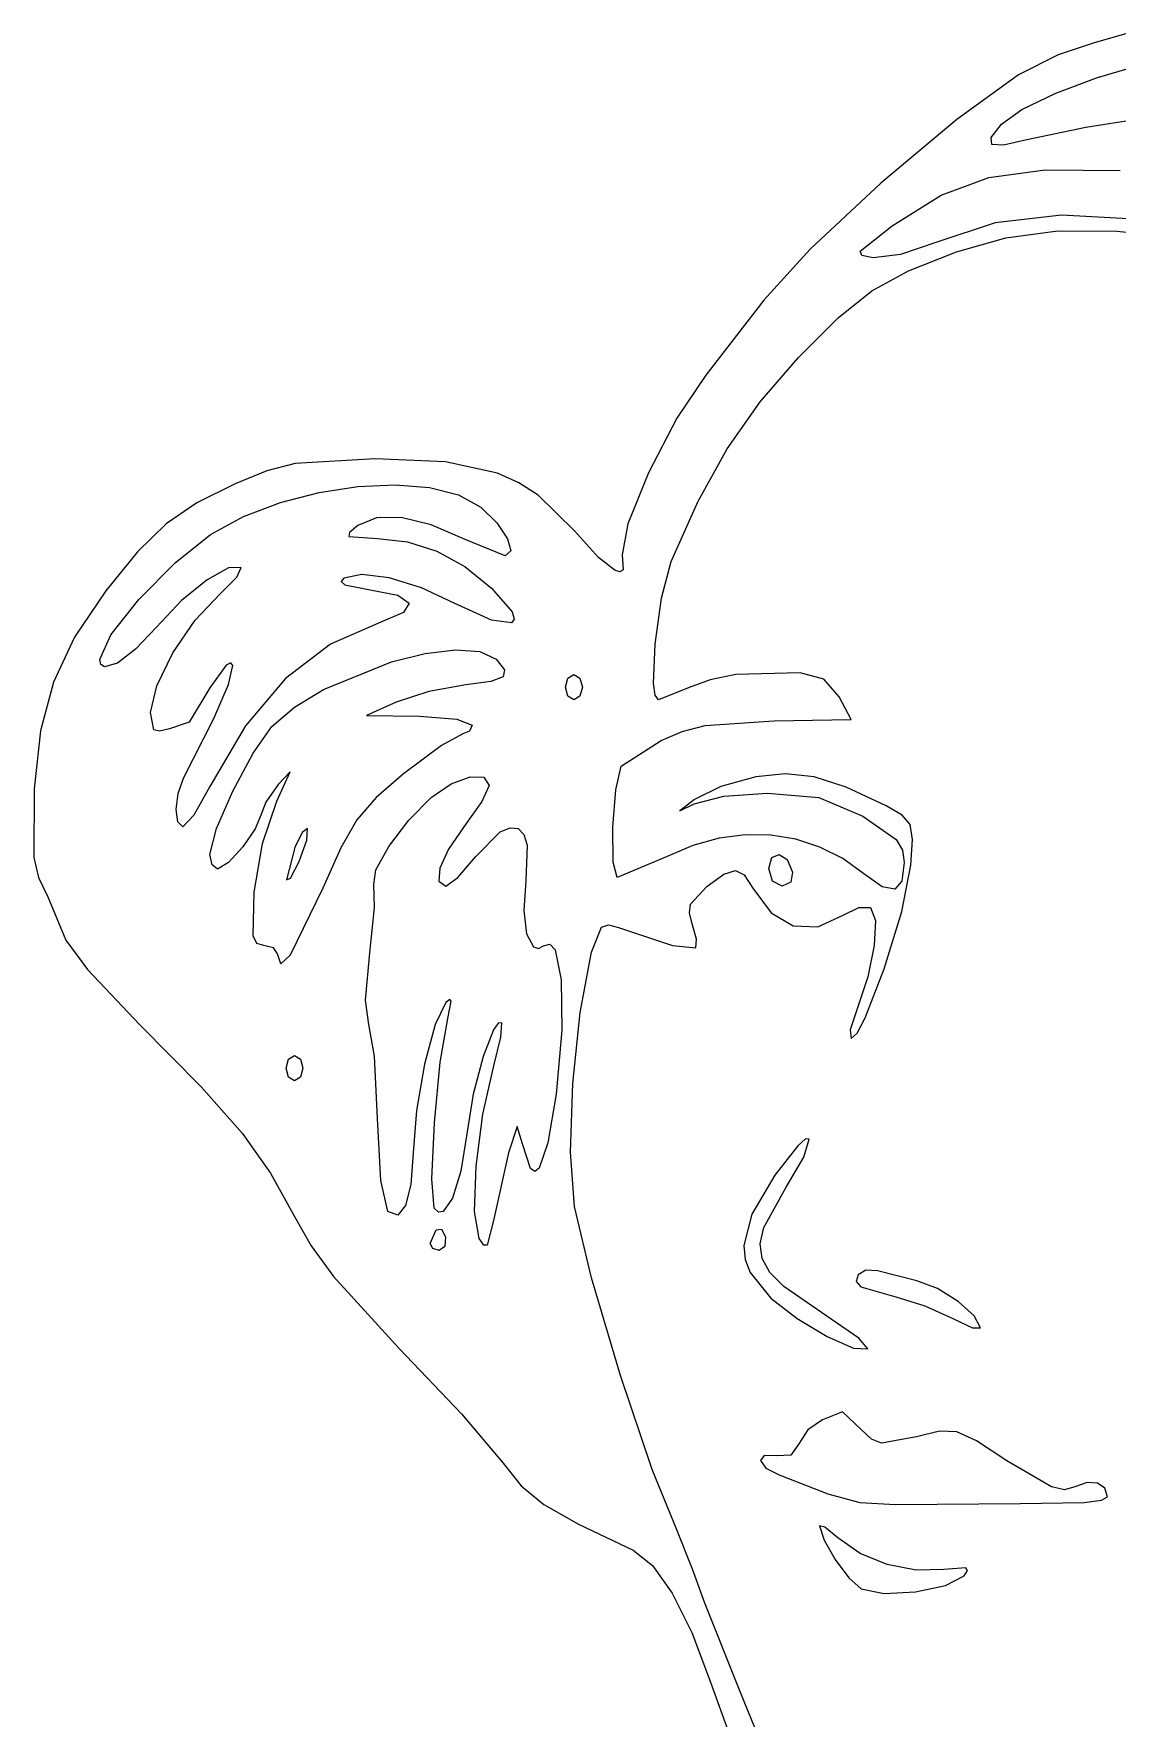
# Model space of a CAD drawing. Extents: x 1 to 122, y 1 to 158.
# Drawn here: x 1.1 to 46.3, y 72.9 to 143.1 of the extents above; entities that cross this region are included whole.
import ezdxf

# ---------------------------------------------------------------- set-up
doc = ezdxf.new("R2010")
doc.units = 0

msp = doc.modelspace()

# ---------------------------------------------------------------- linework, layer by layer
at = {"layer": 'Layer 1'}
for p, q in [((45.311865, 142.722328), (43.811279, 142.224426)), ((46.631078, 143.102711), (45.311865, 142.722328)), ((43.811279, 142.224426), (42.156971, 141.38918)), ((45.448654, 141.282173), (47.246852, 141.800167)), ((42.156971, 141.38918), (39.582171, 139.527604)), ((43.712369, 140.627224), (45.448654, 141.282173)), ((42.292261, 139.943237), (43.712369, 140.627224)), ((41.442596, 139.338129), (42.292261, 139.943237)), ((48.330586, 139.718071), (44.955559, 139.200546)), ((39.582171, 139.527604), (36.422344, 136.872475)), ((41.020315, 138.77703), (41.442596, 139.338129)), ((44.955559, 139.200546), (42.505868, 138.686195)), ((41.041443, 138.4908), (41.020315, 138.77703)), ((41.528966, 138.465251), (41.041443, 138.4908)), ((42.505868, 138.686195), (41.528966, 138.465251)), ((36.422344, 136.872475), (33.47597, 134.129637)), ((38.928903, 136.373046), (40.920264, 137.116377)), ((40.920264, 137.116377), (43.271656, 137.427709)), ((43.271656, 137.427709), (46.390307, 137.405964)), ((36.890348, 135.098796), (38.928903, 136.373046)), ((43.947893, 135.538798), (41.177973, 135.219677)), ((47.232493, 135.369365), (43.947893, 135.538798)), ((35.561786, 134.038566), (36.890348, 135.098796)), ((41.177973, 135.219677), (38.704685, 134.406645)), ((41.627126, 134.603077), (43.788702, 134.886071)), ((43.788702, 134.886071), (46.246544, 134.875642)), ((46.246544, 134.875642), (49.191717, 134.583034)), ((33.47597, 134.129637), (31.541528, 132.004933)), ((35.629575, 133.858213), (35.561786, 134.038566)), ((38.704685, 134.406645), (37.243259, 133.910904)), ((39.570755, 134.015415), (41.627126, 134.603077)), ((36.101184, 133.769175), (35.629575, 133.858213)), ((37.243259, 133.910904), (36.101184, 133.769175)), ((37.566271, 133.225219), (39.570755, 134.015415)), ((36.051001, 132.395237), (37.566271, 133.225219)), ((31.541528, 132.004933), (29.128174, 128.886728)), ((34.649106, 131.274148), (36.051001, 132.395237)), ((32.984743, 129.610628), (34.649106, 131.274148)), ((31.390837, 127.772247), (32.984743, 129.610628)), ((29.128174, 128.886728), (27.924495, 127.089528)), ((30.021496, 125.818177), (31.390837, 127.772247)), ((27.924495, 127.089528), (26.740396, 124.807247)), ((28.808127, 123.638549), (30.021496, 125.818177)), ((10.848205, 124.89575), (9.525006, 124.360233)), ((12.028892, 125.205578), (10.848205, 124.89575)), ((15.345843, 125.394226), (12.028892, 125.205578)), ((18.286518, 125.272374), (15.345843, 125.394226)), ((20.45861, 124.800941), (18.286518, 125.272374)), ((9.525006, 124.360233), (7.922005, 123.565513)), ((13.018304, 123.995607), (14.63795, 124.245492)), ((14.63795, 124.245492), (16.193815, 124.316751)), ((16.193815, 124.316751), (17.613406, 124.202057)), ((17.613406, 124.202057), (18.824233, 123.894084)), ((21.347027, 124.401369), (20.45861, 124.800941)), ((22.152005, 123.875087), (21.347027, 124.401369)), ((26.740396, 124.807247), (25.878559, 122.690662)), ((7.922005, 123.565513), (6.644574, 122.685332)), ((9.877636, 122.989258), (11.407369, 123.57442)), ((11.407369, 123.57442), (13.018304, 123.995607)), ((18.824233, 123.894084), (19.753804, 123.385508)), ((23.656587, 122.389968), (22.152005, 123.875087)), ((27.682137, 121.123495), (28.808127, 123.638549)), ((8.501597, 122.247446), (9.877636, 122.989258)), ((15.413306, 122.941145), (14.640287, 122.621743)), ((16.44532, 122.945461), (15.413306, 122.941145)), ((17.691712, 122.640545), (16.44532, 122.945461)), ((19.753804, 123.385508), (20.423735, 122.727577)), ((6.644574, 122.685332), (5.460805, 121.527735)), ((7.019643, 121.069774), (8.501597, 122.247446)), ((14.284218, 122.32315), (14.258449, 122.160751)), ((14.258449, 122.160751), (15.451676, 122.072821)), ((14.640287, 122.621743), (14.284218, 122.32315)), ((19.107868, 122.032251), (17.691712, 122.640545)), ((20.423735, 122.727577), (20.866951, 122.067794)), ((24.661883, 121.284979), (23.656587, 122.389968)), ((25.878559, 122.690662), (25.641669, 121.390548)), ((5.460805, 121.527735), (4.138791, 119.900767)), ((15.451676, 122.072821), (16.707114, 121.935893)), ((16.707114, 121.935893), (17.920152, 121.545726)), ((17.920152, 121.545726), (19.085169, 120.904668)), ((20.766983, 121.355976), (19.107868, 122.032251)), ((21.006888, 121.559485), (20.766983, 121.355976)), ((20.866951, 122.067794), (21.006888, 121.559485)), ((25.641669, 121.390548), (25.68333, 120.770717)), ((5.515596, 119.539875), (7.019643, 121.069774)), ((9.246333, 120.862109), (8.353607, 120.358232)), ((9.778301, 120.867378), (9.246333, 120.862109)), ((9.596003, 120.469489), (9.778301, 120.867378)), ((19.085169, 120.904668), (20.19654, 120.015067)), ((25.347099, 120.740378), (24.661883, 121.284979)), ((25.560644, 120.682771), (25.347099, 120.740378)), ((25.68333, 120.770717), (25.560644, 120.682771)), ((27.277925, 119.594252), (27.682137, 121.123495)), ((8.353607, 120.358232), (7.289694, 119.488832)), ((8.893533, 119.776589), (9.596003, 120.469489)), ((14.045856, 120.420762), (13.943176, 120.27943)), ((13.943176, 120.27943), (14.09304, 120.152386)), ((14.800525, 120.581799), (14.045856, 120.420762)), ((14.09304, 120.152386), (15.141937, 119.944864)), ((15.936393, 120.437474), (14.800525, 120.581799)), ((17.278901, 120.026912), (15.936393, 120.437474)), ((18.65349, 119.389239), (17.278901, 120.026912)), ((20.19654, 120.015067), (21.058256, 119.019103)), ((4.138791, 119.900767), (2.832758, 117.972835)), ((4.34929, 118.062893), (5.515596, 119.539875)), ((7.289694, 119.488832), (6.244171, 118.386996)), ((7.858918, 118.682128), (8.893533, 119.776589)), ((15.141937, 119.944864), (16.298735, 119.712499)), ((16.298735, 119.712499), (16.768376, 119.381874)), ((16.768376, 119.381874), (16.536805, 118.995489)), ((20.196838, 118.669709), (18.65349, 119.389239)), ((27.014372, 117.682455), (27.277925, 119.594252)), ((6.927987, 117.316668), (7.858918, 118.682128)), ((15.589965, 118.595841), (13.4927, 117.680128)), ((16.536805, 118.995489), (15.589965, 118.595841)), ((21.028391, 118.558491), (20.196838, 118.669709)), ((21.149153, 118.719598), (21.028391, 118.558491)), ((21.058256, 119.019103), (21.149153, 118.719598)), ((2.832758, 117.972835), (1.950554, 116.095968)), ((3.880558, 117.043971), (4.34929, 118.062893)), ((6.244171, 118.386996), (5.371966, 117.463418)), ((5.371966, 117.463418), (4.61535, 116.890909)), ((6.255752, 115.944858), (6.927987, 117.316668)), ((13.4927, 117.680128), (11.622448, 116.247751)), ((16.031291, 116.942238), (17.437804, 117.289571)), ((17.437804, 117.289571), (18.70203, 117.444324)), ((18.70203, 117.444324), (19.720705, 117.375496)), ((19.720705, 117.375496), (20.390568, 117.052084)), ((26.952234, 116.049991), (27.014372, 117.682455)), ((3.933227, 116.824315), (3.880558, 117.043971)), ((4.082242, 116.730687), (3.933227, 116.824315)), ((4.61535, 116.890909), (4.082242, 116.730687)), ((9.15433, 116.800234), (8.472669, 115.862164)), ((9.340728, 116.903875), (9.15433, 116.800234)), ((9.252678, 115.99482), (9.420892, 116.790764)), ((9.420892, 116.790764), (9.340728, 116.903875)), ((13.204447, 115.793841), (16.031291, 116.942238)), ((20.390568, 117.052084), (20.739152, 116.611404)), ((20.739152, 116.611404), (20.684741, 116.318791)), ((33.061649, 116.480584), (30.386709, 116.409632)), ((34.05247, 116.221116), (33.061649, 116.480584)), ((1.950554, 116.095968), (1.416078, 114.059954)), ((5.997226, 114.831347), (6.255752, 115.944858)), ((8.472669, 115.862164), (7.611538, 114.432355)), ((8.630008, 114.573466), (9.252678, 115.99482)), ((11.622448, 116.247751), (9.955924, 114.276151)), ((11.990642, 115.05478), (13.204447, 115.793841)), ((19.138206, 115.982109), (17.592113, 115.699445)), ((20.170154, 116.125331), (19.138206, 115.982109)), ((20.684741, 116.318791), (20.170154, 116.125331)), ((23.283348, 115.887917), (23.386977, 116.261641)), ((23.386977, 115.514193), (23.283348, 115.887917)), ((23.386977, 116.261641), (23.636126, 116.417084)), ((23.636126, 116.417084), (23.885275, 116.261641)), ((23.885275, 116.261641), (23.988904, 115.887917)), ((23.988904, 115.887917), (23.885275, 115.514193)), ((27.015681, 115.54535), (26.952234, 116.049991)), ((28.432496, 115.865339), (27.152264, 115.35875)), ((29.315742, 116.196173), (28.432496, 115.865339)), ((30.386709, 116.409632), (29.315742, 116.196173)), ((34.687955, 115.480106), (34.05247, 116.221116)), ((16.227788, 115.260678), (14.993065, 114.710697)), ((17.592113, 115.699445), (16.227788, 115.260678)), ((23.636126, 115.35875), (23.386977, 115.514193)), ((23.885275, 115.514193), (23.636126, 115.35875)), ((27.152264, 115.35875), (27.015681, 115.54535)), ((35.179022, 114.542774), (34.687955, 115.480106)), ((6.137455, 114.107799), (5.997226, 114.831347)), ((7.611538, 114.432355), (6.790976, 114.144135)), ((7.368827, 112.100492), (8.630008, 114.573466)), ((11.047596, 114.247147), (11.990642, 115.05478)), ((14.993065, 114.710697), (17.197927, 114.682122)), ((17.197927, 114.682122), (18.756236, 114.558209)), ((18.756236, 114.558209), (19.40279, 114.300416)), ((29.105861, 114.284629), (31.965215, 114.48633)), ((31.965215, 114.48633), (35.179022, 114.542774)), ((1.416078, 114.059954), (1.153231, 111.654581)), ((6.378226, 114.0499), (6.137455, 114.107799)), ((6.790976, 114.144135), (6.378226, 114.0499)), ((9.955924, 114.276151), (8.469847, 111.742775)), ((10.267102, 113.134275), (11.047596, 114.247147)), ((19.008031, 113.947638), (18.119251, 113.455336)), ((19.286902, 114.051267), (19.008031, 113.947638)), ((19.40279, 114.300416), (19.286902, 114.051267)), ((27.274678, 113.662241), (28.142512, 114.040242)), ((28.142512, 114.040242), (29.105861, 114.284629)), ((9.424332, 111.559243), (10.267102, 113.134275)), ((18.119251, 113.455336), (16.536469, 112.271942)), ((25.608508, 112.588384), (27.274678, 113.662241)), ((11.262085, 111.135645), (11.815682, 112.352067)), ((11.815682, 112.352067), (11.316765, 111.83097)), ((16.536469, 112.271942), (15.395441, 111.286352)), ((25.379296, 111.614563), (25.608508, 112.588384)), ((32.454589, 112.278849), (31.212386, 112.147412)), ((33.64801, 112.148779), (32.454589, 112.278849)), ((1.153231, 111.654581), (1.130477, 108.793992)), ((7.144978, 111.45788), (7.368827, 112.100492)), ((8.469847, 111.742775), (7.795688, 110.559249)), ((11.316765, 111.83097), (10.807486, 111.092517)), ((17.685467, 111.286986), (18.526153, 111.852412)), ((18.526153, 111.852412), (19.307672, 112.145648)), ((19.307672, 112.145648), (19.883808, 112.1362)), ((20.108346, 111.793576), (19.79746, 111.125458)), ((19.883808, 112.1362), (20.108346, 111.793576)), ((25.256744, 110.047942), (25.379296, 111.614563)), ((29.760087, 111.741056), (28.664976, 111.212197)), ((31.212386, 112.147412), (29.760087, 111.741056)), ((34.980667, 111.715165), (33.64801, 112.148779)), ((36.640581, 110.935972), (34.980667, 111.715165)), ((7.065261, 110.794993), (7.144978, 111.45788)), ((8.748845, 109.996513), (9.424332, 111.559243)), ((10.807486, 111.092517), (10.591101, 110.555678)), ((10.663465, 109.372019), (11.262085, 111.135645)), ((15.395441, 111.286352), (14.59275, 110.359136)), ((16.755891, 110.344793), (17.685467, 111.286986)), ((19.79746, 111.125458), (19.050012, 110.06708)), ((28.664976, 111.212197), (28.042941, 110.734801)), ((28.042941, 110.734801), (28.640635, 111.030517)), ((28.640635, 111.030517), (29.875578, 111.339109)), ((29.875578, 111.339109), (31.698162, 111.471489)), ((31.698162, 111.471489), (33.836878, 111.283723)), ((33.836878, 111.283723), (35.666561, 110.508052)), ((37.311019, 110.555672), (36.640581, 110.935972)), ((7.131595, 110.276503), (7.065261, 110.794993)), ((7.345896, 110.06708), (7.131595, 110.276503)), ((7.795688, 110.559249), (7.345896, 110.06708)), ((10.591101, 110.555678), (10.363636, 109.980782)), ((14.59275, 110.359136), (13.921954, 109.197697)), ((15.931851, 109.250664), (16.755891, 110.344793)), ((35.666561, 110.508052), (37.054875, 109.54197)), ((37.646925, 110.161051), (37.311019, 110.555672)), ((37.737892, 109.538823), (37.646925, 110.161051)), ((8.4702, 108.920551), (8.748845, 109.996513)), ((10.363636, 109.980782), (9.842683, 109.231261)), ((12.31085, 109.834291), (12.00433, 109.211241)), ((12.189891, 108.621043), (12.507215, 109.519083)), ((12.538788, 109.992997), (12.31085, 109.834291)), ((12.507215, 109.519083), (12.538788, 109.992997)), ((19.050012, 110.06708), (18.410922, 109.134434)), ((19.55519, 108.832357), (20.568644, 109.85253)), ((20.568644, 109.85253), (20.977777, 110.031237)), ((20.977777, 110.031237), (21.308056, 109.995775)), ((21.308056, 109.995775), (21.549137, 109.751209)), ((21.549137, 109.751209), (21.690677, 109.302605)), ((25.266947, 108.592049), (25.256744, 110.047942)), ((29.67923, 109.591524), (28.591601, 109.29156)), ((30.765957, 109.73345), (29.67923, 109.591524)), ((31.83817, 109.718535), (30.765957, 109.73345)), ((32.882255, 109.54798), (31.83817, 109.718535)), ((33.884597, 109.222981), (32.882255, 109.54798)), ((37.054875, 109.54197), (37.320787, 109.10242)), ((37.673515, 108.475698), (37.737892, 109.538823)), ((1.130477, 108.793992), (1.332024, 107.952231)), ((8.563686, 108.484474), (8.4702, 108.920551)), ((9.842683, 109.231261), (9.246587, 108.580826)), ((10.311701, 107.343281), (10.663465, 109.372019)), ((12.00433, 109.211241), (11.667559, 107.858469)), ((13.921954, 109.197697), (13.176611, 107.509439)), ((15.388601, 108.270437), (15.931851, 109.250664)), ((18.410922, 109.134434), (18.053414, 108.346317)), ((18.79879, 107.960334), (19.55519, 108.832357)), ((21.690677, 109.302605), (21.633758, 107.813534)), ((27.516684, 108.832357), (25.435999, 107.950412)), ((28.591601, 109.29156), (27.516684, 108.832357)), ((31.75002, 108.332471), (31.881518, 108.796704)), ((31.881518, 108.796704), (32.183672, 108.913408)), ((32.183672, 108.913408), (32.517974, 108.702954)), ((34.831583, 108.74474), (33.884597, 109.222981)), ((37.320787, 109.10242), (37.394115, 108.588587)), ((8.793697, 108.30319), (8.563686, 108.484474)), ((9.246587, 108.580826), (8.793697, 108.30319)), ((11.83412, 107.93484), (12.189891, 108.621043)), ((15.301393, 107.669953), (15.388601, 108.270437)), ((18.053414, 108.346317), (18.007321, 107.80122)), ((25.435999, 107.950412), (25.266947, 108.592049)), ((29.165921, 107.58317), (29.882672, 108.093888)), ((29.882672, 108.093888), (30.367615, 108.254727)), ((30.367615, 108.254727), (30.732636, 108.061355)), ((30.732636, 108.061355), (31.08962, 107.509439)), ((31.904845, 107.802598), (31.75002, 108.332471)), ((32.517974, 108.702954), (32.745912, 108.185715)), ((32.745912, 108.185715), (32.674122, 107.761103)), ((35.7096, 108.114454), (34.831583, 108.74474)), ((36.478127, 107.574224), (35.7096, 108.114454)), ((37.288756, 106.544575), (37.673515, 108.475698)), ((37.394115, 108.588587), (37.299483, 107.805437)), ((1.332024, 107.952231), (1.720498, 107.145725)), ((11.667559, 107.858469), (11.83412, 107.93484)), ((13.176611, 107.509439), (11.809155, 104.716849)), ((15.325073, 106.710309), (15.301393, 107.669953)), ((18.007321, 107.80122), (18.302475, 107.597634)), ((18.302475, 107.597634), (18.79879, 107.960334)), ((21.633758, 107.813534), (21.543039, 106.582339)), ((28.486823, 106.841851), (29.165921, 107.58317)), ((31.08962, 107.509439), (31.855809, 106.485766)), ((32.30494, 107.597634), (31.904845, 107.802598)), ((32.674122, 107.761103), (32.30494, 107.597634)), ((37.001121, 107.469267), (36.478127, 107.574224)), ((37.299483, 107.805437), (37.001121, 107.469267)), ((1.720498, 107.145725), (2.469446, 105.350438)), ((10.269985, 105.527577), (10.311701, 107.343281)), ((15.127826, 104.815627), (15.325073, 106.710309)), ((28.444898, 106.479311), (28.486823, 106.841851)), ((34.847058, 106.383372), (35.508561, 106.705282)), ((35.508561, 106.705282), (35.996762, 106.707575)), ((35.996762, 106.707575), (36.197255, 106.170669)), ((21.543039, 106.582339), (21.665773, 105.612817)), ((24.789049, 105.892923), (25.072555, 105.983344)), ((25.072555, 105.983344), (25.498441, 105.870433)), ((28.566551, 106.032005), (28.444898, 106.479311)), ((28.738663, 105.393698), (28.566551, 106.032005)), ((31.855809, 106.485766), (32.774664, 105.945751)), ((33.790356, 105.906063), (34.847058, 106.383372)), ((36.197255, 106.170669), (36.149206, 105.131451)), ((36.558913, 104.149009), (37.288756, 106.544575)), ((2.469446, 105.350438), (3.376262, 104.124314)), ((10.419849, 105.208737), (10.269985, 105.527577)), ((21.665773, 105.612817), (21.957707, 105.066761)), ((24.372021, 104.851257), (24.789049, 105.892923)), ((25.498441, 105.870433), (27.74449, 105.12638)), ((28.708368, 105.026588), (28.738663, 105.393698)), ((32.774664, 105.945751), (33.790356, 105.906063)), ((10.711398, 105.128188), (10.419849, 105.208737)), ((11.11921, 105.024559), (10.711398, 105.128188)), ((11.288896, 104.77541), (11.11921, 105.024559)), ((11.425002, 104.363509), (11.288896, 104.77541)), ((11.809155, 104.716849), (11.425002, 104.363509)), ((14.958272, 102.843377), (15.127826, 104.815627)), ((21.957707, 105.066761), (22.153297, 105.003092)), ((22.153297, 105.003092), (22.374592, 105.105963)), ((22.374592, 105.105963), (22.637961, 105.180857)), ((22.637961, 105.180857), (22.849993, 104.949065)), ((22.849993, 104.949065), (23.109164, 103.695204)), ((23.889558, 102.328415), (24.372021, 104.851257)), ((27.74449, 105.12638), (28.708368, 105.026588)), ((36.149206, 105.131451), (35.883999, 103.824872)), ((3.376262, 104.124314), (5.556253, 101.824775)), ((35.765835, 102.10977), (36.558913, 104.149009)), ((23.109164, 103.695204), (23.130342, 101.603936)), ((35.883999, 103.824872), (35.433022, 102.485881)), ((15.093254, 101.839239), (14.958272, 102.843377)), ((18.2993, 102.754698), (17.852656, 101.829449)), ((18.460713, 102.874819), (18.2993, 102.754698)), ((18.380792, 102.079481), (18.527239, 102.809466)), ((18.527239, 102.809466), (18.460713, 102.874819)), ((35.433022, 102.485881), (35.148551, 101.611432)), ((5.556253, 101.824775), (8.117686, 99.223897)), ((15.332305, 100.518041), (15.093254, 101.839239)), ((17.852656, 101.829449), (17.412196, 100.182681)), ((18.066533, 100.270033), (18.380792, 102.079481)), ((20.47713, 101.887569), (20.286841, 101.617733)), ((20.629046, 101.902739), (20.47713, 101.887569)), ((20.596591, 101.309543), (20.629046, 101.902739)), ((23.586781, 99.382008), (23.889558, 102.328415)), ((35.43366, 101.480264), (35.765835, 102.10977)), ((20.286841, 101.617733), (19.850377, 100.501637)), ((20.295318, 100.106746), (20.596591, 101.309543)), ((23.130342, 101.603936), (22.891764, 98.934817)), ((35.148551, 101.611432), (35.191369, 101.24763)), ((35.191369, 101.24763), (35.43366, 101.480264)), ((11.641674, 100.012907), (11.745303, 100.386631)), ((11.745303, 100.386631), (11.994452, 100.542074)), ((11.994452, 100.542074), (12.243601, 100.386631)), ((12.243601, 100.386631), (12.34723, 100.012907)), ((15.457321, 97.924461), (15.332305, 100.518041)), ((19.850377, 100.501637), (19.438123, 98.929597)), ((11.745303, 99.639183), (11.641674, 100.012907)), ((11.994452, 99.48374), (11.745303, 99.639183)), ((12.243601, 99.639183), (11.994452, 99.48374)), ((12.34723, 100.012907), (12.243601, 99.639183)), ((17.412196, 100.182681), (17.073799, 98.254529)), ((17.824108, 97.741149), (18.066533, 100.270033)), ((19.840516, 98.105905), (20.295318, 100.106746)), ((8.117686, 99.223897), (9.819487, 97.304189)), ((22.891764, 98.934817), (22.545904, 96.899773)), ((23.497854, 96.519804), (23.586781, 99.382008)), ((17.073799, 98.254529), (16.933344, 96.485127)), ((19.438123, 98.929597), (19.168545, 97.276761)), ((15.5983, 95.331146), (15.457321, 97.924461)), ((17.719003, 95.409049), (17.824108, 97.741149)), ((19.560438, 95.92981), (19.840516, 98.105905)), ((21.267398, 97.589851), (20.908799, 96.485127)), ((21.492647, 96.866833), (21.267398, 97.589851)), ((9.819487, 97.304189), (10.99781, 95.648404)), ((19.168545, 97.276761), (18.922841, 95.723082)), ((21.824021, 95.83284), (21.492647, 96.866833)), ((22.545904, 96.899773), (22.182548, 95.854801)), ((33.28477, 97.065529), (32.962165, 96.782298)), ((33.212197, 96.312883), (33.438768, 97.062977)), ((33.438768, 97.062977), (33.28477, 97.065529)), ((16.933344, 96.485127), (16.847123, 95.17658)), ((20.908799, 96.485127), (20.287557, 93.673134)), ((23.65694, 94.249573), (23.497854, 96.519804)), ((32.962165, 96.782298), (31.999787, 95.556263)), ((32.483445, 95.060609), (33.212197, 96.312883)), ((10.99781, 95.648404), (11.988808, 93.839292)), ((18.922841, 95.723082), (18.575041, 94.598029)), ((19.494871, 94.046014), (19.560438, 95.92981)), ((22.001286, 95.713885), (21.824021, 95.83284)), ((22.182548, 95.854801), (22.001286, 95.713885)), ((31.999787, 95.556263), (31.049971, 93.934669)), ((15.879243, 94.046725), (15.5983, 95.331146)), ((16.847123, 95.17658), (16.62484, 94.292656)), ((17.8167, 94.189953), (17.719003, 95.409049)), ((31.544406, 93.373746), (32.483445, 95.060609)), ((16.293283, 93.895367), (15.879243, 94.046725)), ((16.62484, 94.292656), (16.293283, 93.895367)), ((17.9951, 94.018269), (17.8167, 94.189953)), ((18.186031, 94.04064), (17.9951, 94.018269)), ((18.575041, 94.598029), (18.186031, 94.04064)), ((19.683601, 92.922069), (19.494871, 94.046014)), ((24.365594, 91.286072), (23.65694, 94.249573)), ((11.988808, 93.839292), (12.691839, 92.612633)), ((20.287557, 93.673134), (20.025134, 92.640773)), ((31.049971, 93.934669), (30.709193, 92.62869)), ((31.395003, 92.700206), (31.544406, 93.373746)), ((17.65182, 92.709785), (17.903484, 93.282961)), ((17.760856, 92.50707), (17.65182, 92.709785)), ((17.903484, 93.282961), (18.123837, 93.306685)), ((18.123837, 93.306685), (18.282014, 92.989097)), ((18.282014, 92.989097), (18.251455, 92.592883)), ((19.880214, 92.637041), (19.683601, 92.922069)), ((20.025134, 92.640773), (19.880214, 92.637041)), ((30.709193, 92.62869), (30.765901, 92.052953)), ((31.475647, 92.090836), (31.395003, 92.700206)), ((12.691839, 92.612633), (13.61679, 91.334877)), ((18.017431, 92.42818), (17.760856, 92.50707)), ((18.251455, 92.592883), (18.017431, 92.42818)), ((30.765901, 92.052953), (30.973319, 91.506796)), ((31.798815, 91.508817), (31.475647, 92.090836)), ((13.61679, 91.334877), (16.355494, 88.34548)), ((25.575699, 87.221441), (24.365594, 91.286072)), ((30.973319, 91.506796), (31.838214, 90.437454)), ((32.376984, 90.917331), (31.798815, 91.508817)), ((35.478178, 91.408652), (35.392624, 91.128276)), ((35.800352, 91.59946), (35.478178, 91.408652)), ((36.277573, 91.577279), (35.800352, 91.59946)), ((37.923635, 91.163824), (36.277573, 91.577279)), ((34.34823, 89.558684), (32.376984, 90.917331)), ((35.392624, 91.128276), (35.580351, 90.908456)), ((35.580351, 90.908456), (37.04169, 90.495309)), ((38.779067, 90.833353), (37.923635, 91.163824)), ((39.639459, 90.297004), (38.779067, 90.833353)), ((31.838214, 90.437454), (32.93031, 89.58829)), ((37.04169, 90.495309), (38.250572, 90.123525)), ((38.250572, 90.123525), (39.422942, 89.583731)), ((40.303398, 89.703968), (39.639459, 90.297004)), ((32.93031, 89.58829), (34.186349, 88.838179)), ((35.505254, 88.763654), (34.34823, 89.558684)), ((39.422942, 89.583731), (40.232743, 89.200041)), ((40.232743, 89.200041), (40.56947, 89.203436)), ((40.56947, 89.203436), (40.303398, 89.703968)), ((34.186349, 88.838179), (35.277883, 88.359068)), ((35.876464, 88.322902), (35.505254, 88.763654)), ((16.355494, 88.34548), (18.956438, 85.621108)), ((35.277883, 88.359068), (35.876464, 88.322902)), ((26.891374, 83.306432), (25.575699, 87.221441)), ((18.956438, 85.621108), (20.682669, 83.566397)), ((34.823069, 85.703173), (33.985927, 85.372973)), ((35.60165, 84.969748), (34.823069, 85.703173)), ((33.382765, 84.952594), (33.00344, 84.3732)), ((33.985927, 85.372973), (33.382765, 84.952594)), ((36.028787, 84.566296), (35.60165, 84.969748)), ((33.00344, 84.3732), (32.669315, 83.892231)), ((36.441438, 84.39591), (36.028787, 84.566296)), ((37.909877, 84.663183), (36.441438, 84.39591)), ((38.868347, 84.89761), (37.909877, 84.663183)), ((39.584293, 84.870396), (38.868347, 84.89761)), ((40.403097, 84.489898), (39.584293, 84.870396)), ((41.670137, 83.664469), (40.403097, 84.489898)), ((20.682669, 83.566397), (21.440717, 82.619155)), ((31.560358, 83.885749), (31.412323, 83.668879)), ((31.412323, 83.668879), (31.628488, 83.351996)), ((32.090451, 83.862377), (31.560358, 83.885749)), ((32.669315, 83.892231), (32.090451, 83.862377)), ((43.533114, 82.573679), (41.670137, 83.664469)), ((27.916734, 80.791798), (26.891374, 83.306432)), ((31.628488, 83.351996), (32.190993, 83.07533)), ((32.190993, 83.07533), (34.211705, 82.291457)), ((21.440717, 82.619155), (22.384602, 81.839989)), ((34.211705, 82.291457), (35.542383, 81.923421)), ((44.072374, 82.459655), (43.533114, 82.573679)), ((44.498359, 82.576149), (44.072374, 82.459655)), ((45.009098, 82.75375), (44.498359, 82.576149)), ((45.444465, 82.731459), (45.009098, 82.75375)), ((45.747474, 82.526738), (45.444465, 82.731459)), ((45.608237, 82.016252), (45.86114, 82.157049)), ((45.86114, 82.157049), (45.747474, 82.526738)), ((22.384602, 81.839989), (23.831923, 81.015977)), ((35.542383, 81.923421), (37.033929, 81.845898)), ((37.033929, 81.845898), (42.245165, 81.880471)), ((42.245165, 81.880471), (44.8854, 81.920467)), ((44.8854, 81.920467), (45.608237, 82.016252)), ((23.831923, 81.015977), (26.10028, 79.934194)), ((28.575018, 79.144677), (27.916734, 80.791798)), ((33.866688, 80.959014), (34.055391, 80.349519)), ((34.09079, 80.896926), (33.866688, 80.959014)), ((34.629747, 80.455953), (34.09079, 80.896926)), ((34.055391, 80.349519), (34.514829, 79.546976)), ((35.561053, 79.801903), (34.629747, 80.455953)), ((26.10028, 79.934194), (26.911697, 79.297976)), ((26.911697, 79.297976), (27.732011, 78.148035)), ((34.514829, 79.546976), (35.084996, 78.793316)), ((36.68878, 79.340734), (35.561053, 79.801903)), ((37.891714, 79.108562), (36.68878, 79.340734)), ((29.090074, 77.728274), (28.575018, 79.144677)), ((35.084996, 78.793316), (35.605884, 78.330466)), ((39.048644, 79.141502), (37.891714, 79.108562)), ((39.955063, 79.209015), (39.048644, 79.141502)), ((39.11942, 78.464461), (39.888608, 78.876213)), ((39.888608, 78.876213), (40.02709, 79.097796)), ((40.02709, 79.097796), (39.955063, 79.209015)), ((27.732011, 78.148035), (28.542204, 76.516751)), ((35.605884, 78.330466), (36.557238, 78.137976)), ((36.557238, 78.137976), (37.86869, 78.200511)), ((37.86869, 78.200511), (39.11942, 78.464461)), ((30.549164, 74.083724), (29.090074, 77.728274)), ((28.542204, 76.516751), (29.32326, 74.436502)), ((29.32326, 74.436502), (30.12072, 72.247597)), ((31.369935, 72.06542), (30.549164, 74.083724))]:
    msp.add_line(p, q, dxfattribs=at)

doc.saveas('drawing.dxf')
